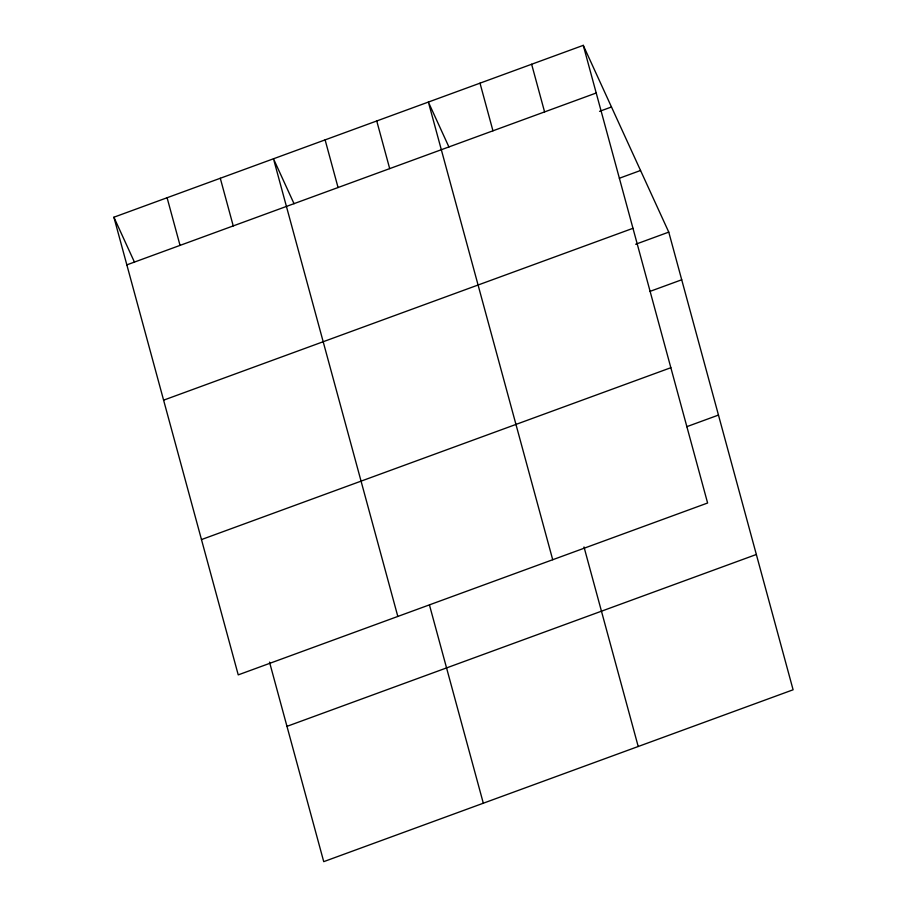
<?xml version="1.0" encoding="UTF-8"?>
<svg xmlns="http://www.w3.org/2000/svg" width="907" height="907" viewBox="0 0 907 907"><rect width="100%" height="100%" fill="white"/><g stroke="black" fill="none" stroke-linecap="round" stroke-linejoin="round"><path stroke-width="1.36" d="M583.269 45.35L707.607 503.011L238.235 674.876L113.897 217.215L583.269 45.35L668.765 232.124L793.103 689.785L323.731 861.65L269.515 662.11M126.844 264.867L596.216 93.002M599.561 111.346L611.477 106.981M619.368 178.248L640.546 170.482M163.6 400.168L632.973 228.303M635.671 244.244L668.765 232.124M649.934 291.408L681.713 279.775M201.479 539.574L670.851 367.709M686.701 426.709L718.469 415.077M286.975 726.348L756.347 554.483M448.942 147.013L428.376 102.072L552.714 559.732M294.049 203.724L273.483 158.782L397.822 616.443M113.897 217.215L134.463 262.157M531.638 64.261L544.585 111.912M480.007 83.161L492.955 130.812M584.006 546.966L638.211 746.495M376.745 120.971L389.693 168.623M325.114 139.882L338.062 187.534M429.476 605.048L483.318 803.217M220.288 178.26L233.235 225.911M167.092 197.737L180.04 245.389"/></g></svg>
